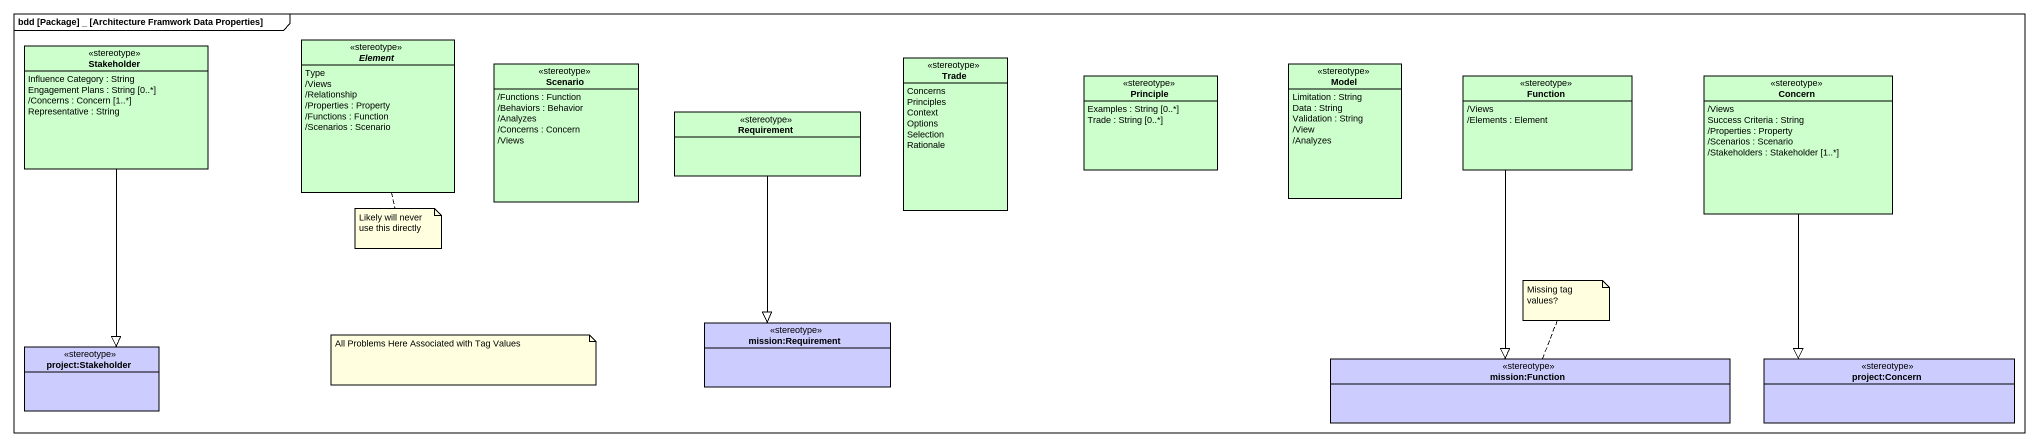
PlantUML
@startuml
mainframe bdd [Package] _ [Architecture Framwork Data Properties]
hide circle
hide empty members
class Stakeholder <<stereotype>> #CCFFCC {
  Influence Category : String
  Engagement Plans : String [0..*]
  /Concerns : Concern [1..*]
  Representative : String
}
abstract class Element <<stereotype>> #CCFFCC {
  Type
  /Views
  /Relationship
  /Properties : Property
  /Functions : Function
  /Scenarios : Scenario
}
class Trade <<stereotype>> #CCFFCC {
  Concerns
  Principles
  Context
  Options
  Selection
  Rationale
}
class Scenario <<stereotype>> #CCFFCC {
  /Functions : Function
  /Behaviors : Behavior
  /Analyzes
  /Concerns : Concern
  /Views
}
class Principle <<stereotype>> #CCFFCC {
  Examples : String [0..*]
  Trade : String [0..*]
}
class Model <<stereotype>> #CCFFCC {
  Limitation : String
  Data : String
  Validation : String
  /View
  /Analyzes
}
class Function <<stereotype>> #CCFFCC {
  /Views
  /Elements : Element
}
class Concern <<stereotype>> #CCFFCC {
  /Views
  Success Criteria : String
  /Properties : Property
  /Scenarios : Scenario
  /Stakeholders : Stakeholder [1..*]
}
class Requirement <<stereotype>> #CCFFCC
class "mission:Requirement" as mission_Requirement <<stereotype>> #CCCCFF
class "project:Stakeholder" as project_Stakeholder <<stereotype>> #CCCCFF
class "mission:Function" as mission_Function <<stereotype>> #CCCCFF
class "project:Concern" as project_Concern <<stereotype>> #CCCCFF
Stakeholder --|> project_Stakeholder
Function --|> mission_Function
Concern --|> project_Concern
Requirement --|> mission_Requirement
note bottom of Element : Likely will never use this directly
note top of mission_Function : Missing tag values?
note as N3
  All Problems Here Associated with Tag Values
end note
@enduml
